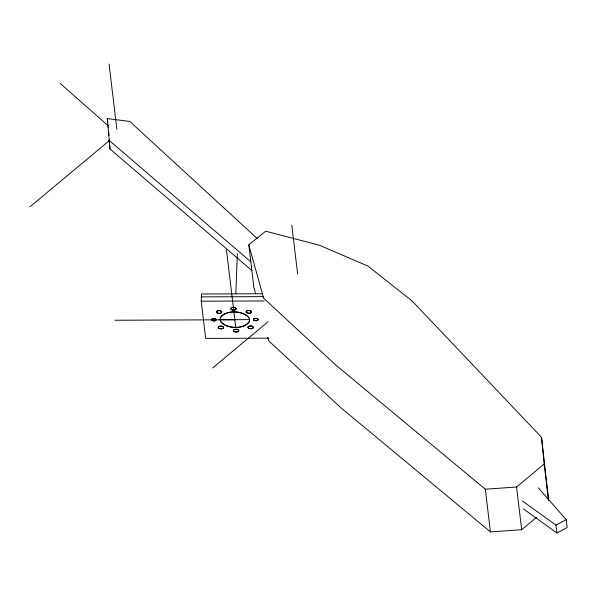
<?xml version="1.0" encoding="UTF-8"?>
<svg xmlns="http://www.w3.org/2000/svg" width="597" height="597" viewBox="0 0 597 597"><rect width="100%" height="100%" fill="white"/><g stroke="black" fill="none" stroke-linecap="round" stroke-linejoin="round"><path stroke-width="0.9" d="M268.717 338.148L205.667 338.409L201.219 301.209L201.502 294L262.687 293.746M235.822 293.679L237.36 253.643M249.322 321.484C243.091 329.977 227.576 329.074 220.771 321.619M220.315 317.858C226.584 309.388 242.046 310.283 248.867 317.723M29.85 206.875L109.587 140.414M212.584 367.998L268.113 321.708M248.785 244.792L263.658 298.194L335.402 364.707L485.331 489.212L516.569 487.003L544.166 464.003L541.546 437.317L412.034 300.895L368.006 266.105L319.223 245.166L265.71 231.211L248.785 244.792L253.889 287.493L255.628 293.724M267.769 337.342L268.762 340.902L340.506 407.415L490.435 531.92L521.681 529.711L536.531 517.323M522.308 500.928L555.934 525.091L566.21 519.651L538.307 487.816M523.248 508.808L556.874 532.964L567.15 527.532L566.21 519.651M201.383 296.881L263.255 296.627M201.219 301.209L264.27 300.948M220.099 319.738L249.539 319.619M114.93 320.246L234.822 319.746M251.859 270.516L109.967 148.959L107.311 118.579L129.743 121.422L257.441 238.725M108.923 140.213L250.815 261.77M60.2 83.438L108.341 125.892M555.934 525.091L556.874 532.964M541.546 437.317L548.636 500.271M544.166 464.003L548.509 500.353M516.569 487.003L521.681 529.711M485.331 489.212L490.435 531.92M291.799 225.151L297.619 273.866M226.464 249.897L235.74 327.335M109.064 64.036L116.863 129.295M107.311 118.579L107.729 122.079M108.042 124.698L108.355 127.325M108.691 131.833L108.96 135.437M109.296 139.944L109.564 143.556M109.699 145.355L109.967 148.959M221.763 311.992L221.166 312.94L219.465 313.418L216.801 312.761A2.739 1.418 2.2 0 1 216.621 311.268L219.121 310.589L220.942 311.022L221.763 311.992M223.614 327.469L223.017 328.41L221.308 328.895L218.651 328.238A2.739 1.418 2.2 0 1 218.472 326.738L219.965 326.111L221.935 326.201L223.368 326.955L223.375 328.126C221.942 329.275 219.532 329.156 218.233 327.828L218.733 326.529L221.039 326.059L223.218 326.798L223.614 327.462M251.494 311.873L251.374 312.388A2.731 1.321 0 0 1 249.195 313.298L246.531 312.641A2.739 1.418 2.2 0 1 246.352 311.141L248.852 310.462A2.724 1.507 0.4 0 1 251.247 311.358L251.262 312.529C249.83 313.671 247.427 313.552 246.121 312.238L246.621 310.933L247.628 310.552L250.3 310.724L251.501 311.865M253.344 327.343L253.218 327.857A2.724 1.321 0 0 1 251.038 328.768L248.382 328.111A2.739 1.418 2.2 0 1 248.203 326.619L249.695 325.992L252.15 326.193L253.352 327.343L253.113 327.999C251.68 329.148 249.27 329.029 247.971 327.708L248.471 326.41L250.777 325.94A2.731 1.507 0.3 0 1 253.098 326.828L253.344 327.343M211.48 319.291L211.599 320.261L212.987 320.947L214.875 320.94L216.226 319.761L214.592 318.589L212.711 318.597L211.48 319.291M253.538 319.104L253.658 320.074L255.061 320.768L257.68 320.485L258.3 319.582L257.464 318.686L255.695 318.305L253.538 319.104M236.263 308.724L234.89 310.007L232.942 310.112L231.27 309.5A2.739 1.418 2.2 0 1 231.091 308L232.614 307.373L234.584 307.462L236.002 308.201L236.016 309.388C234.576 310.53 232.158 310.418 230.867 309.082L231.367 307.791L233.673 307.321L235.046 307.582L236.248 308.724M238.875 330.611L237.502 331.887L235.554 331.992L233.882 331.38A2.739 1.418 2.2 0 1 233.703 329.88L235.225 329.253L237.203 329.343L238.613 330.081L238.628 331.268C237.181 332.41 234.785 332.298 233.487 330.969L233.987 329.671L236.293 329.208L237.658 329.462L238.867 330.604M221.778 311.918L221.524 312.649C220.069 313.768 217.689 313.686 216.383 312.358L216.883 311.059C218.42 310.35 220.808 310.298 221.778 311.918M216.233 319.753L215.181 320.858L212.069 320.611A2.448 1.269 2.2 0 1 211.868 318.932L215.151 318.731L216.233 319.753M258.292 319.582L257.232 320.686L254.128 320.44A2.448 1.269 2.2 0 1 253.926 318.753L257.21 318.559L258.292 319.582M227.151 326.007A14.783 7.657 2.2 0 0 249.568 320.238A14.783 7.657 2.2 0 0 227.673 312.753A14.783 7.657 2.2 0 0 227.151 326.007"/></g></svg>
